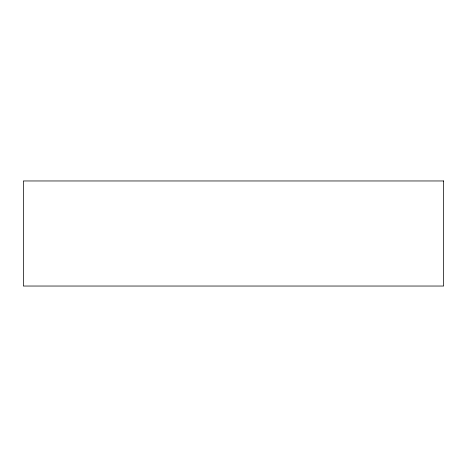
<?xml version="1.0" encoding="UTF-8"?>
<svg xmlns="http://www.w3.org/2000/svg" width="467" height="467" viewBox="0 0 467 467"><rect width="100%" height="100%" fill="white"/><g stroke="black" fill="none" stroke-linecap="round" stroke-linejoin="round"><path stroke-width="0.7" d="M443.65 180.963L23.35 180.963L23.35 286.038L443.65 286.038L443.65 180.963"/></g></svg>
